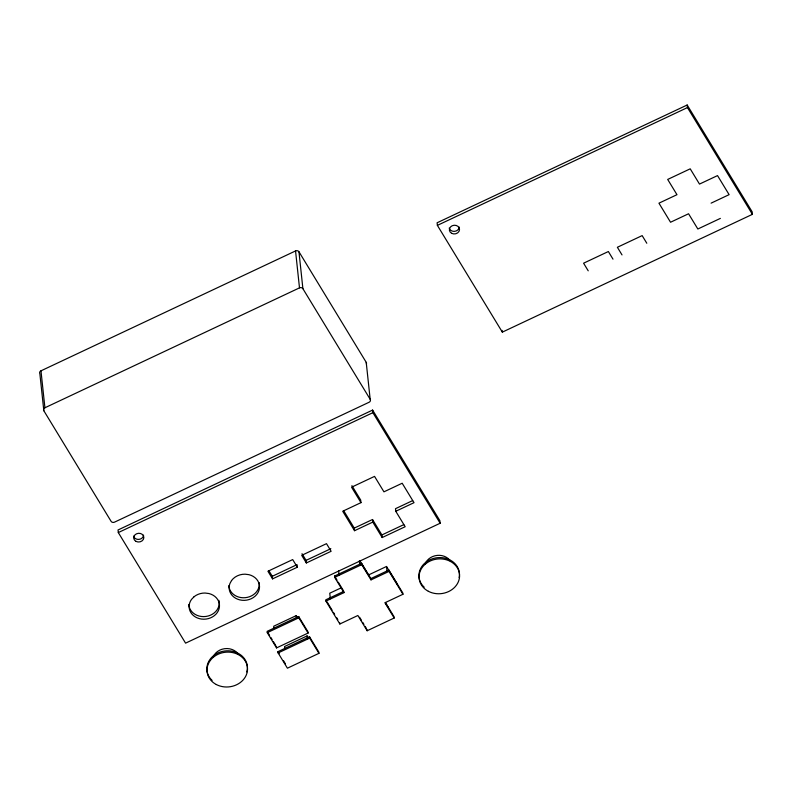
<?xml version="1.0" encoding="UTF-8"?>
<svg xmlns="http://www.w3.org/2000/svg" width="792" height="792" viewBox="0 0 792 792"><rect width="100%" height="100%" fill="white"/><g stroke="black" fill="none" stroke-linecap="round" stroke-linejoin="round"><path stroke-width="1.19" d="M40.966 370.834L295.545 250.935A2.534 2.178 -6.1 0 1 298.96 251.777L366.221 362.35L370.171 399.287A2.534 2.178 -6.1 0 1 369.082 402.257L114.503 522.156A2.534 2.178 -6.1 0 1 111.088 521.314L43.827 410.741L39.877 373.804A2.534 2.178 -6.1 0 1 40.966 370.834L44.916 407.771A2.534 2.178 -6.1 0 0 43.827 410.741M687.179 104.999L437.105 222.78L437.382 225.374L502.336 332.135L752.4 214.345L752.123 211.761L687.179 104.999L687.456 107.583L752.4 214.345M44.916 407.771L299.495 287.862A2.534 2.178 -6.1 0 1 302.9 288.714L370.171 399.287M437.382 225.374L687.456 107.583M711.097 203.148L729.115 194.654L717.522 175.596L699.494 184.081L690.218 168.825L667.686 179.438L676.972 194.693L658.944 203.178L670.547 222.245L688.565 213.761L697.841 229.007L720.373 218.394M372.606 410.078L118.028 529.977L118.305 532.571L185.575 643.144L440.144 523.245L439.867 520.651L372.606 410.078L372.883 412.672L440.144 523.245M118.305 532.571L372.883 412.672M351.915 485.654L360.687 500.059L360.964 502.653L342.708 511.246L354.539 530.699L372.794 522.096L372.517 519.512L354.262 528.106L354.539 530.699M412.672 500.593L395.495 508.682L395.772 511.276L405.167 526.72L382.18 537.54L372.794 522.096M395.772 511.276L414.018 502.682L402.188 483.239L383.942 491.832L374.547 476.388L351.569 487.209L360.964 502.653M297.148 565.478L297.337 567.201L272.557 578.873L272.28 576.289L297.059 564.617M306.346 562.963L301.712 555.331L326.492 543.659L331.125 551.291L306.346 562.963L306.068 560.37L330.848 548.698M382.18 537.54L381.902 534.947L403.791 524.641M385.397 602.484L394.05 616.721L394.188 618.017L367.161 630.749L357.875 615.493L339.857 623.987L325.938 601.108L343.966 592.624L334.679 577.368L334.541 576.071L361.578 563.34L370.854 578.586L370.993 579.883L389.02 571.398L388.882 570.101L370.854 578.586M334.679 577.368L361.716 564.637L361.578 563.34M341.411 587.723L329.749 593.218L330.343 598.772M397.188 584.021L386.516 566.478L368.498 574.972L359.835 560.736M297.396 617.532L296.228 615.622L273.705 626.234L273.943 628.452M298.673 616.513L267.132 631.363L267.27 632.659L276.547 647.915L308.088 633.056L307.949 631.759L298.673 616.513L298.812 617.809L308.088 633.056M267.27 632.659L298.812 617.809M308.256 637.808L307.098 635.907L284.566 646.519L284.803 648.737M277.992 651.648L309.533 636.788L318.81 652.044L318.948 653.341L287.407 668.191L278.131 652.945L277.992 651.648L279.23 653.677M278.131 652.945L309.672 638.085L309.533 636.788M388.882 570.101L402.801 592.98L402.94 594.277L384.912 602.762L394.188 618.017M646.797 243.243L642.154 235.61L617.374 247.282L622.017 254.915M612.998 259.152L608.365 251.529L583.585 263.201L588.218 270.824M372.517 519.512L381.902 534.947M389.02 571.398L402.94 594.277M343.678 510.701L354.262 528.106M385.585 603.068L388.159 607.286M361.716 564.637L370.993 579.883M334.541 576.071L337.016 580.14M338.253 582.169L343.203 590.307M359.598 617.255L361.449 620.304M362.687 622.334L363.924 624.373M365.162 626.403L366.399 628.432M302.009 553.697L306.068 560.37M327.066 601.89L332.125 610.206M333.392 612.295L334.66 614.374M336.55 617.493L337.818 619.572M297.337 567.201L292.693 559.578L267.914 571.25L272.557 578.873M268.795 570.567L272.28 576.289M309.672 638.085L318.948 653.341M267.745 632.382L269.607 635.432M270.844 637.461L272.082 639.5M273.319 641.53L275.784 645.599M283.566 660.795L285.417 663.844M502.148 330.403L502.336 332.135M386.516 566.478L386.991 570.923M367.023 629.452L367.161 630.749M359.34 560.825L359.815 565.27M343.966 592.624L343.827 591.327L325.799 599.811L325.938 601.108M338.61 570.587L339.085 575.032M339.718 622.69L339.857 623.987M298.96 251.777L302.9 288.714M295.545 250.935L299.495 287.862M307.098 635.907L307.454 639.233M296.228 615.622L296.465 617.839M276.408 646.618L276.547 647.915M459.231 227.076A5.079 4.356 -6.1 0 1 454.588 231.343A5.079 4.356 -6.1 0 1 449.222 228.066M218.879 600.336A15.226 13.068 -6.1 0 1 205.93 616.453A15.226 13.068 -6.1 0 1 188.833 604.464M259.132 582.605A15.226 13.068 -6.1 0 1 245.302 597.683A15.226 13.068 -6.1 0 1 228.858 585.605M143.57 535.125A5.079 4.356 -6.1 0 1 138.927 539.382A5.079 4.356 -6.1 0 1 133.551 536.115M366.221 362.35A2.534 2.178 -6.1 0 1 366.379 364.013M212.117 680.407A20.305 17.424 -6.1 0 1 222.186 651.469A20.305 17.424 -6.1 0 1 246.797 671.933M213.097 657.212A13.87 11.9 -6.1 0 1 224.552 648.697A13.87 11.9 -6.1 0 1 238.016 653.796M424.175 587.169A20.305 17.424 -6.1 0 1 433.6 558.409A20.305 17.424 -6.1 0 1 459.132 577.576M425.165 563.983A13.87 11.9 -6.1 0 1 437.214 555.4A13.87 11.9 -6.1 0 1 450.668 561.449M231.541 580.546L229.848 583.684A15.226 13.068 -6.1 0 0 239.689 599.861A15.226 13.068 -6.1 0 0 258.806 590.852A15.226 13.068 -6.1 0 0 248.965 574.675L245.065 574.18A15.226 13.068 -6.1 0 0 231.541 580.546M194.08 596.722L191.515 599.396A15.226 13.068 -6.1 0 0 197.218 617.899A15.226 13.068 -6.1 0 0 218.315 610.79A15.226 13.068 -6.1 0 0 208.93 593.535L205.029 593.03A15.226 13.068 -6.1 0 0 194.08 596.722M451.707 233.343A5.079 4.356 -6.1 0 0 459.508 229.66A5.079 4.356 -6.1 0 0 452.133 225.779A5.079 4.356 -6.1 0 0 451.707 233.343M136.036 541.391A5.079 4.356 -6.1 0 0 143.847 537.709A5.079 4.356 -6.1 0 0 136.462 533.828A5.079 4.356 -6.1 0 0 136.036 541.391M216.295 684.526A20.305 17.424 -6.1 0 0 247.51 669.824A20.305 17.424 -6.1 0 0 217.988 654.301A20.305 17.424 -6.1 0 0 216.295 684.526M428.353 591.297A20.305 17.424 -6.1 0 0 459.568 576.596A20.305 17.424 -6.1 0 0 430.046 561.073A20.305 17.424 -6.1 0 0 428.353 591.297"/></g></svg>
